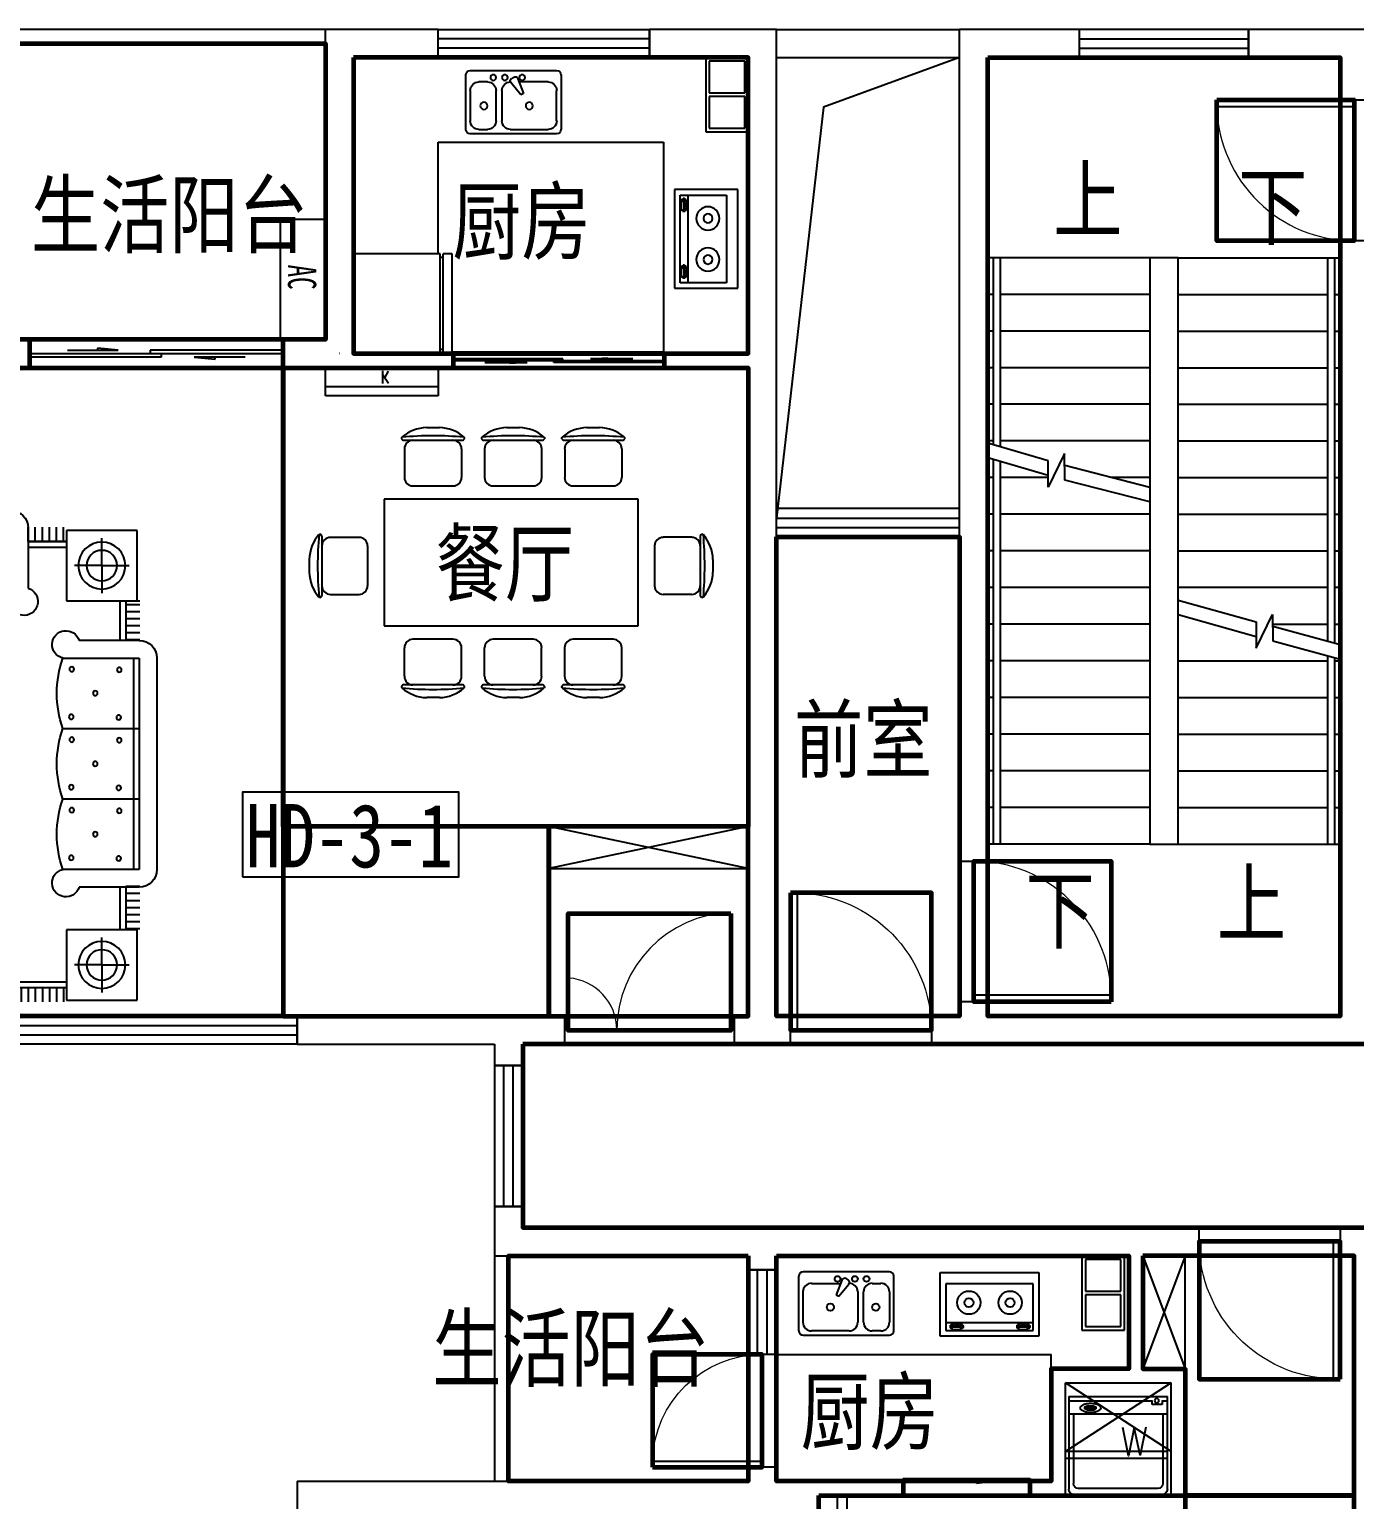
# Model space of a CAD drawing. Extents: x 907899 to 940699, y -827623 to -803523.
# Drawn here: x 914799 to 924201, y -817953 to -807523 of the extents above; entities that cross this region are included whole.
import ezdxf
from ezdxf.enums import TextEntityAlignment as Align

# ---------------------------------------------------------------- set-up
doc = ezdxf.new("R2010")
doc.units = 0
doc.header["$LTSCALE"] = 1000
doc.header["$MEASUREMENT"] = 0
doc.linetypes.add('HIDDEN', pattern=[7.5, 5, -2.5])
doc.layers.get('0').update_dxf_attribs({"linetype": 'CONTINUOUS'})
for name, color, linetype in [('Balcony(阳台)', 11, 'CONTINUOUS'), ('BATH', 8, 'CONTINUOUS'), ('Elec(电器)', 33, 'CONTINUOUS'), ('F1', 223, 'CONTINUOUS'), ('FUR', 8, 'CONTINUOUS'), ('FURN', 8, 'CONTINUOUS'), ('Lvtry(厨卫)', 136, 'CONTINUOUS'), ('STAIR', 3, 'CONTINUOUS'), ('WALL', 2, 'CONTINUOUS'), ('WINDOW', 4, 'CONTINUOUS'), ('家具', 8, 'CONTINUOUS'), ('文字注明', 211, 'CONTINUOUS')]:
    doc.layers.add(name, color=color, linetype=linetype)
for name, color, linetype, lineweight in [('GT_厨房', 4, 'CONTINUOUS', 60), ('GT_客厅', 2, 'CONTINUOUS', 60), ('GT_楼梯', 130, 'CONTINUOUS', 60), ('GT_玄关', 40, 'CONTINUOUS', 60), ('GT_过道', 30, 'CONTINUOUS', 60), ('GT_门', 245, 'CONTINUOUS', 60), ('GT_阳台', 6, 'CONTINUOUS', 60), ('GT_餐厅', 3, 'CONTINUOUS', 60), ('文字标注', 121, 'CONTINUOUS', 0)]:
    doc.layers.add(name, color=color, linetype=linetype, lineweight=lineweight)
doc.styles.add('-黑体', font='simhei.ttf', dxfattribs={"width": 0.8})
doc.styles.add('_ZBHZ', font='simhei.ttf', dxfattribs={"width": 0.8})
doc.styles.add('DIM_FONT', font='ZBTXT.shx', dxfattribs={"width": 0.8})

# ---------------------------------------------------------------- blocks, each defined once
blk = doc.blocks.new('M_C30XGI')
for p, q in [((-689, 1088), (-589, 1088)), ((-57, 1088), (42, 1088)), ((574, 1088), (673, 1088)), ((-869, 988), (-409, 988)), ((-238, 988), (222, 988)), ((394, 988), (854, 988)), ((-864, 920), (-864, 695)), ((-414, 920), (-414, 695)), ((-233, 920), (-233, 695)), ((217, 920), (217, 695)), ((399, 920), (399, 695)), ((849, 920), (849, 695)), ((-797, 628), (-482, 628)), ((-165, 628), (150, 628)), ((466, 628), (781, 628)), ((-1023, 524), (-1023, -476)), ((977, 524), (-1023, 524)), ((977, -476), (977, 524)), ((-1514, -232), (-1514, 228)), ((-1447, 223), (-1222, 223)), ((-1154, -160), (-1154, 155)), ((1107, 155), (1107, -160)), ((1400, 223), (1175, 223)), ((1467, 228), (1467, -232)), ((-1614, -52), (-1614, 47)), ((1567, 47), (1567, -52)), ((-1447, -227), (-1222, -227)), ((1400, -227), (1175, -227)), ((-1023, -476), (977, -476)), ((-864, -873), (-864, -648)), ((-482, -580), (-797, -580)), ((-414, -873), (-414, -648)), ((-233, -873), (-233, -648)), ((150, -580), (-165, -580)), ((217, -873), (217, -648)), ((399, -873), (399, -648)), ((781, -580), (466, -580)), ((849, -873), (849, -648)), ((-409, -940), (-869, -940)), ((-589, -1040), (-689, -1040)), ((222, -940), (-238, -940)), ((42, -1040), (-57, -1040)), ((854, -940), (394, -940)), ((673, -1040), (574, -1040))]:
    blk.add_line(p, q)
for centre, radius, start, end in [((-679, 772), 316, 91.7651, 130.7265), ((-599, 772), 316, 49.2735, 88.2349), ((-48, 772), 316, 91.7651, 130.7265), ((32, 772), 316, 49.2735, 88.2349), ((584, 772), 316, 91.7651, 130.7265), ((664, 772), 316, 49.2735, 88.2349), ((-878, 1004), 10, 130.7265, 202.67), ((-869, 1008), 20, 202.67, 270), ((-639, -1690), 2713, 84.8023, 95.1977), ((-797, 920), 67.5, 90, 180), ((-482, 920), 67.5, 0, 90), ((-409, 1008), 20, 270, 337.33), ((-400, 1004), 10, 337.33, 49.2735), ((-247, 1004), 10, 130.7265, 202.67), ((-238, 1008), 20, 202.67, 270), ((-8, -1690), 2713, 84.8023, 95.1977), ((-165, 920), 67.5, 90, 180), ((150, 920), 67.5, 0, 90), ((222, 1008), 20, 270, 337.33), ((232, 1004), 10, 337.33, 49.2735), ((384, 1004), 10, 130.7265, 202.67), ((394, 1008), 20, 202.67, 270), ((624, -1690), 2713, 84.8023, 95.1977), ((466, 920), 67.5, 90, 180), ((781, 920), 67.5, 0, 90), ((854, 1008), 20, 270, 337.33), ((863, 1004), 10, 337.33, 49.2735), ((-797, 695), 67.5, 180, 270), ((-482, 695), 67.5, 270, 0), ((-165, 695), 67.5, 180, 270), ((150, 695), 67.5, 270, 0), ((466, 695), 67.5, 180, 270), ((781, 695), 67.5, 270, 0), ((-1299, 38), 316, 139.2735, 178.2349), ((1164, -2), 2713, 174.8023, 185.1977), ((-1530, 237), 10, 67.33, 139.2735), ((-1534, 228), 20, 0, 67.33), ((1487, 228), 20, 112.67, 180), ((1484, 237), 10, 40.7265, 112.67), ((-1210, -2), 2713, 354.8023, 5.1977), ((1252, 38), 316, 1.7651, 40.7265), ((-1447, 155), 67.5, 90, 180), ((-1222, 155), 67.5, 0, 90), ((1175, 155), 67.5, 90, 180), ((1400, 155), 67.5, 0, 90), ((-1299, -42), 316, 181.7651, 220.7265), ((1252, -42), 316, 319.2735, 358.2349), ((-1447, -160), 67.5, 180, 270), ((-1222, -160), 67.5, 270, 0), ((1175, -160), 67.5, 180, 270), ((1400, -160), 67.5, 270, 0), ((-1530, -241), 10, 220.7265, 292.67), ((-1534, -232), 20, 292.67, 0), ((1487, -232), 20, 180, 247.33), ((1484, -241), 10, 247.33, 319.2735), ((-797, -648), 67.5, 90, 180), ((-482, -648), 67.5, 0, 90), ((-165, -648), 67.5, 90, 180), ((150, -648), 67.5, 0, 90), ((466, -648), 67.5, 90, 180), ((781, -648), 67.5, 0, 90), ((-797, -873), 67.5, 180, 270), ((-482, -873), 67.5, 270, 0), ((-165, -873), 67.5, 180, 270), ((150, -873), 67.5, 270, 0), ((466, -873), 67.5, 180, 270), ((781, -873), 67.5, 270, 0), ((-869, -960), 20, 90, 157.33), ((-878, -957), 10, 157.33, 229.2735), ((-679, -725), 316, 229.2735, 268.2349), ((-639, 1737), 2713, 264.8023, 275.1977), ((-599, -725), 316, 271.7651, 310.7265), ((-409, -960), 20, 22.67, 90), ((-400, -957), 10, 310.7265, 22.67), ((-247, -957), 10, 157.33, 229.2735), ((-238, -960), 20, 90, 157.33), ((-8, 1737), 2713, 264.8023, 275.1977), ((-48, -725), 316, 229.2735, 268.2349), ((32, -725), 316, 271.7651, 310.7265), ((222, -960), 20, 22.67, 90), ((232, -957), 10, 310.7265, 22.67), ((384, -957), 10, 157.33, 229.2735), ((394, -960), 20, 90, 157.33), ((584, -725), 316, 229.2735, 268.2349), ((624, 1737), 2713, 264.8023, 275.1977), ((664, -725), 316, 271.7651, 310.7265), ((854, -960), 20, 22.67, 90), ((863, -957), 10, 310.7265, 22.67)]:
    blk.add_arc(centre, radius, start, end)
at = {"width": 0.8, "flags": 9}
for tag in ['XSIZE', 'YSIZE']:
    blk.add_attdef(tag, (0, 0), '', height=0.5, dxfattribs=at)
blk = doc.blocks.new('A$C6CA9292A')
at = {"layer": 'FURN'}
for p, q in [((2039, 3587), (1039, 3587)), ((141, 2946), (141, 3446)), ((141, 3446), (641, 3446)), ((641, 3446), (641, 2946)), ((663, 3368), (663, 3468)), ((713, 3368), (713, 3468)), ((763, 3368), (763, 3468)), ((813, 3368), (813, 3468)), ((863, 3368), (863, 3468)), ((913, 3368), (913, 3468)), ((914, 3462), (914, 3035)), ((2039, 3462), (1039, 3462)), ((1039, 3462), (1039, 2920)), ((1539, 3462), (1539, 2920)), ((2039, 2920), (2039, 3462)), ((2163, 3368), (2163, 3468)), ((2164, 3462), (2164, 3035)), ((2188, 3368), (2188, 3468)), ((2238, 3368), (2238, 3468)), ((2288, 3368), (2288, 3468)), ((2338, 3368), (2338, 3468)), ((2388, 3368), (2388, 3468)), ((2438, 3368), (2438, 3468)), ((2463, 3368), (2489, 3464)), ((391, 3196), (391, 3391)), ((641, 3368), (914, 3368)), ((914, 3368), (641, 3368)), ((2039, 3420), (1039, 3420)), ((2164, 3368), (2463, 3368)), ((2463, 3368), (2164, 3368)), ((2463, 3368), (2543, 3428)), ((2463, 200), (2463, 3368)), ((2463, 3368), (2563, 3368)), ((914, 3326), (641, 3326)), ((2422, 3326), (2164, 3326)), ((2422, 241), (2422, 3326)), ((2463, 3318), (2563, 3318)), ((2463, 3268), (2563, 3268)), ((391, 3196), (196, 3196)), ((391, 3196), (586, 3196)), ((391, 3196), (391, 3001)), ((2463, 3218), (2563, 3218)), ((2463, 3168), (2563, 3168)), ((2463, 3118), (2563, 3118)), ((2463, 3068), (2563, 3068)), ((221, 2946), (121, 2946)), ((221, 2921), (121, 2921)), ((641, 2946), (141, 2946)), ((221, 2946), (221, 2665)), ((263, 2946), (263, 2665)), ((2463, 3018), (2563, 3018)), ((2463, 2968), (2563, 2968)), ((221, 2871), (121, 2871)), ((221, 2821), (121, 2821)), ((2463, 2918), (2563, 2918)), ((2463, 2868), (2563, 2868)), ((2463, 2818), (2563, 2818)), ((221, 2771), (121, 2771)), ((221, 2721), (121, 2721)), ((2463, 2768), (2563, 2768)), ((2463, 2718), (2563, 2718)), ((221, 2671), (121, 2671)), ((125, 2665), (552, 2665)), ((2463, 2668), (2563, 2668)), ((2463, 2618), (2563, 2618)), ((0, 2540), (0, 1040)), ((667, 2540), (125, 2540)), ((125, 2540), (125, 1040)), ((167, 2540), (167, 1040)), ((2463, 2568), (2563, 2568)), ((2463, 2518), (2563, 2518)), ((2463, 2468), (2563, 2468)), ((2463, 2418), (2563, 2418)), ((2463, 2368), (2563, 2368)), ((2463, 2318), (2563, 2318)), ((1186, 2207), (2019, 2207)), ((1186, 1374), (1186, 2207)), ((2019, 2207), (2019, 1374)), ((2463, 2268), (2563, 2268)), ((2463, 2218), (2563, 2218)), ((1227, 2165), (1977, 2165)), ((1227, 1415), (1227, 2165)), ((1977, 2165), (1977, 1415)), ((2463, 2168), (2563, 2168)), ((2463, 2118), (2563, 2118)), ((667, 2040), (125, 2040)), ((1352, 2040), (1852, 2040)), ((1352, 1540), (1352, 2040)), ((1352, 2040), (1852, 1540)), ((1352, 1540), (1852, 2040)), ((1852, 2040), (1852, 1540)), ((2463, 2068), (2563, 2068)), ((2463, 2018), (2563, 2018)), ((2463, 1968), (2563, 1968)), ((2463, 1918), (2563, 1918)), ((2463, 1868), (2563, 1868)), ((2463, 1818), (2563, 1818)), ((2463, 1768), (2563, 1768)), ((2463, 1718), (2563, 1718)), ((2463, 1668), (2563, 1668)), ((2463, 1618), (2563, 1618)), ((2463, 1568), (2563, 1568)), ((125, 1540), (667, 1540)), ((1852, 1540), (1352, 1540)), ((2463, 1518), (2563, 1518)), ((2463, 1468), (2563, 1468)), ((2019, 1374), (1186, 1374)), ((1977, 1415), (1227, 1415)), ((2463, 1418), (2563, 1418)), ((2463, 1368), (2563, 1368)), ((2463, 1318), (2563, 1318)), ((2463, 1268), (2563, 1268)), ((2463, 1218), (2563, 1218)), ((2463, 1168), (2563, 1168)), ((2463, 1118), (2563, 1118)), ((2463, 1068), (2563, 1068)), ((125, 1040), (667, 1040)), ((2463, 1018), (2563, 1018)), ((2463, 968), (2563, 968)), ((221, 921), (121, 921)), ((221, 871), (121, 871)), ((125, 915), (552, 915)), ((221, 915), (221, 613)), ((263, 915), (263, 613)), ((2463, 918), (2563, 918)), ((2463, 868), (2563, 868)), ((221, 821), (121, 821)), ((221, 771), (121, 771)), ((2463, 818), (2563, 818)), ((2463, 768), (2563, 768)), ((221, 721), (121, 721)), ((221, 671), (121, 671)), ((1507, 125), (1507, 667)), ((2007, 125), (2007, 667)), ((2463, 718), (2563, 718)), ((2463, 668), (2563, 668)), ((221, 621), (121, 621)), ((141, 113), (141, 613)), ((141, 613), (641, 613)), ((391, 363), (391, 558)), ((641, 613), (641, 113)), ((1382, 125), (1382, 552)), ((2132, 125), (2132, 552)), ((2463, 618), (2563, 618)), ((2463, 568), (2563, 568)), ((2463, 518), (2563, 518)), ((2463, 468), (2563, 468)), ((2463, 418), (2563, 418)), ((391, 363), (196, 363)), ((391, 363), (391, 168)), ((391, 363), (586, 363)), ((2463, 368), (2563, 368)), ((2463, 318), (2563, 318)), ((641, 241), (1382, 241)), ((2132, 241), (2422, 241)), ((2463, 268), (2563, 268)), ((2463, 218), (2563, 218)), ((641, 113), (141, 113)), ((641, 200), (1382, 200)), ((663, 200), (663, 100)), ((713, 200), (713, 100)), ((763, 200), (763, 100)), ((813, 200), (813, 100)), ((863, 200), (863, 100)), ((913, 200), (913, 100)), ((963, 200), (963, 100)), ((1013, 200), (1013, 100)), ((1063, 200), (1063, 100)), ((1113, 200), (1113, 100)), ((1163, 200), (1163, 100)), ((1213, 200), (1213, 100)), ((1263, 200), (1263, 100)), ((1313, 200), (1313, 100)), ((1363, 200), (1363, 100)), ((1507, 167), (2007, 167)), ((1507, 125), (2007, 125)), ((2132, 200), (2463, 200)), ((2163, 200), (2163, 100)), ((2213, 200), (2213, 100)), ((2263, 200), (2263, 100)), ((2313, 200), (2313, 100)), ((2363, 200), (2363, 100)), ((2413, 200), (2413, 100)), ((2463, 200), (2519, 117)), ((2463, 200), (2558, 168)), ((2463, 200), (2463, 100)), ((1507, 0), (2007, 0))]:
    blk.add_line(p, q, dxfattribs=at)
for centre, radius in [((391, 3196), 167), ((391, 3196), 108), ((1118, 3316), 16.7), ((1455, 3320), 16.7), ((1618, 3316), 16.7), ((1955, 3320), 16.7), ((1289, 3149), 16.7), ((1789, 3149), 16.7), ((1122, 2979), 16.7), ((1460, 2983), 16.7), ((1622, 2979), 16.7), ((1960, 2983), 16.7), ((267, 2457), 16.7), ((604, 2461), 16.7), ((438, 2290), 16.7), ((271, 2119), 16.7), ((608, 2123), 16.7), ((267, 1957), 16.7), ((604, 1961), 16.7), ((438, 1790), 16.7), ((271, 1619), 16.7), ((608, 1623), 16.7), ((267, 1457), 16.7), ((604, 1461), 16.7), ((438, 1290), 16.7), ((271, 1119), 16.7), ((608, 1123), 16.7), ((391, 363), 167), ((1586, 604), 16.7), ((1924, 608), 16.7), ((391, 363), 108), ((1757, 438), 16.7), ((1590, 267), 16.7), ((1928, 271), 16.7)]:
    blk.add_circle(centre, radius, dxfattribs=at)
for centre, radius, start, end in [((1039, 3462), 125, 90, 180), ((2039, 3462), 125, 0, 90), ((943, 2941), 98.2, 107.205, 347.5934), ((2135, 2941), 98.2, 192.4066, 72.795), ((1289, 3627), 750, 250.5288, 289.4712), ((1789, 3627), 750, 250.5288, 289.4712), ((646, 2636), 98.2, 282.4066, 162.795), ((125, 2540), 125, 90, 180), ((-40, 2290), 750, 340.5288, 19.4712), ((-40, 1790), 750, 340.5288, 19.4712), ((-40, 1290), 750, 340.5288, 19.4712), ((125, 1040), 125, 180, 270), ((646, 944), 98.2, 197.205, 77.5934), ((1411, 646), 98.2, 12.4066, 252.795), ((2103, 646), 98.2, 287.205, 167.5934), ((1757, -40), 750, 70.5288, 109.4712), ((1507, 125), 125, 180, 270), ((2007, 125), 125, 270, 0)]:
    blk.add_arc(centre, radius, start, end, dxfattribs=at)
at = {"linetype": 'ByBlock', "style": 'DIM_FONT', "width": 0.8, "flags": 9}
for tag in ['XSIZE', 'YSIZE']:
    blk.add_attdef(tag, (2019, 1790), '', height=0.5, rotation=180, dxfattribs=at)
blk = doc.blocks.new('A$C20217E62')
at = {"layer": 'F1'}
for p, q in [((0, 419), (0, 31)), ((644, 450), (31, 450)), ((675, 31), (675, 419)), ((92, 368), (298, 368)), ((306, 391), (267, 287)), ((285, 277), (355, 363)), ((335, 402), (350, 393)), ((522, 368), (583, 368)), ((31, 92), (31, 307)), ((267, 287), (285, 277)), ((419, 307), (419, 92)), ((460, 92), (460, 307)), ((644, 307), (644, 92)), ((31, 0), (644, 0)), ((358, 31), (92, 31)), ((583, 31), (522, 31))]:
    blk.add_line(p, q, dxfattribs=at)
for centre, radius in [((276, 399), 20.5), ((399, 399), 20.5), ((481, 399), 20.5), ((225, 199), 25.6), ((547, 199), 25.6)]:
    blk.add_circle(centre, radius, dxfattribs=at)
for centre, radius, start, end in [((31, 419), 30.7, 90, 180), ((644, 419), 30.7, 360, 90), ((92, 307), 61.4, 90, 180), ((325, 384), 20.5, 60, 159.4623), ((340, 376), 20.5, 320.5377, 60), ((358, 307), 61.4, 360, 90), ((522, 307), 61.4, 90, 180), ((583, 307), 61.4, 360, 90), ((31, 31), 30.7, 180, 270), ((92, 92), 61.4, 180, 270), ((358, 92), 61.4, 270, 360), ((522, 92), 61.4, 180, 270), ((583, 92), 61.4, 270, 360), ((644, 31), 30.7, 270, 360)]:
    blk.add_arc(centre, radius, start, end, dxfattribs=at)
blk = doc.blocks.new('A$C179D235A')
at = {"layer": 'BATH'}
for p, q in [((0, 0), (0, 450)), ((0, 450), (700, 450)), ((700, 450), (700, 0)), ((40, 370), (40, 40)), ((660, 370), (40, 370)), ((660, 40), (660, 370)), ((40, 96), (660, 96)), ((40, 40), (660, 40)), ((71, 73), (71, 62)), ((146, 64), (82, 64)), ((82, 64), (82, 47)), ((82, 47), (146, 47)), ((146, 47), (146, 64)), ((163, 72), (163, 62)), ((544, 73), (544, 62)), ((555, 64), (555, 47)), ((619, 64), (555, 64)), ((555, 47), (619, 47)), ((619, 47), (619, 64)), ((636, 72), (636, 62)), ((700, 0), (0, 0))]:
    blk.add_line(p, q, dxfattribs=at)
for centre, radius in [((204, 237), 82.5), ((496, 237), 82.5), ((204, 237), 31.6), ((496, 237), 31.6)]:
    blk.add_circle(centre, radius, dxfattribs=at)
for centre, radius, start, end in [((75, 72), 4.03, 121.9106, 180), ((75, 72), 4.03, 180, 197.9454), ((75, 62), 4.03, 121.9106, 180), ((75, 62), 4.03, 180, 238.0894), ((95, 41), 41.3, 104.4631, 121.9106), ((95, 30), 41.3, 104.4631, 121.9106), ((95, 93), 41.3, 238.0894, 251.0845), ((108, -11), 94.4, 96.0983, 104.4631), ((108, -21), 94.4, 96.0983, 104.4631), ((117, -93), 177, 90, 96.0983), ((117, -104), 177, 90, 96.0983), ((117, -93), 177, 83.9017, 90), ((117, -104), 177, 83.9017, 90), ((126, -11), 94.4, 75.5369, 83.9017), ((126, -21), 94.4, 75.5369, 83.9017), ((126, 145), 94.4, 282.4611, 284.4631), ((139, 41), 41.3, 58.0894, 75.5369), ((139, 30), 41.3, 58.0894, 75.5369), ((139, 93), 41.3, 284.4631, 301.9106), ((159, 72), 4.03, 0, 58.0894), ((159, 62), 4.03, 360, 58.0894), ((159, 62), 4.03, 301.9106, 360), ((548, 72), 4.03, 121.9106, 180), ((548, 72), 4.03, 180, 197.9454), ((548, 62), 4.03, 121.9106, 180), ((548, 62), 4.03, 180, 238.0894), ((568, 41), 41.3, 104.4631, 121.9106), ((568, 30), 41.3, 104.4631, 121.9106), ((568, 93), 41.3, 238.0894, 251.0845), ((581, -11), 94.4, 96.0983, 104.4631), ((581, -21), 94.4, 96.0983, 104.4631), ((590, -93), 177, 90, 96.0983), ((590, -104), 177, 90, 96.0983), ((590, -93), 177, 83.9017, 90), ((590, -104), 177, 83.9017, 90), ((599, -11), 94.4, 75.5369, 83.9017), ((599, -21), 94.4, 75.5369, 83.9017), ((599, 145), 94.4, 282.4611, 284.4631), ((612, 41), 41.3, 58.0894, 75.5369), ((612, 30), 41.3, 58.0894, 75.5369), ((612, 93), 41.3, 284.4631, 301.9106), ((632, 72), 4.03, 0, 58.0894), ((632, 62), 4.03, 0, 58.0894), ((632, 62), 4.03, 301.9106, 360)]:
    blk.add_arc(centre, radius, start, end, dxfattribs=at)
blk = doc.blocks.new('_E10NWL')
for p, q in [((-275, 0), (275, 0)), ((-275, -482), (-275, 0)), ((275, 0), (275, -482)), ((275, -482), (-275, -482)), ((-256.6, -482), (-256.6, -499.1)), ((256.6, -482), (256.6, -499.1)), ((-275, -550), (-275, -499.1)), ((275, -499.1), (-275, -499.1)), ((275, -550), (-275, -550)), ((275, -499.1), (275, -550))]:
    blk.add_line(p, q)
at = {"style": 'DIM_FONT', "width": 0.8, "flags": 9}
for tag in ['XSIZE', 'YSIZE']:
    blk.add_attdef(tag, (0, 0), '', height=0.5, dxfattribs=at)
blk = doc.blocks.new('A$C505D2F39')
at = {"layer": 'F1'}
for p, q in [((526, 301), (0, 301)), ((0, 301), (0, 0)), ((250, 276), (25, 276)), ((25, 276), (25, 25)), ((250, 25), (250, 276)), ((501, 276), (276, 276)), ((276, 276), (276, 25)), ((501, 25), (501, 276)), ((526, 0), (526, 301)), ((0, 0), (526, 0)), ((25, 25), (250, 25)), ((276, 25), (501, 25))]:
    blk.add_line(p, q, dxfattribs=at)
blk = doc.blocks.new('*U47')
at = {"linetype": 'HIDDEN', "ltscale": 0.3}
blk.add_line((0, -117), (800, -117), dxfattribs=at)
for p, q in [((408, -137), (408, -227)), ((448, -138), (408, -196)), ((445, -226), (420, -178))]:
    blk.add_line(p, q)
blk.add_lwpolyline([(800, -50), (0, -50), (0, -250), (800, -250)], close=True, dxfattribs=at)
blk = doc.blocks.new('空调室外机2')
at = {"ltscale": 0.5}
blk.add_lwpolyline([(0, 0), (850, 0), (850, 320), (0, 320)], close=True, dxfattribs=at)
at = {"ltscale": 0.5, "style": '_ZBHZ', "width": 0.65}
blk.add_text('AC', height=200, dxfattribs=at).set_placement((319, 55))
blk = doc.blocks.new('*U37')
for p, q in [((401, 0), (-299, 0)), ((-299, -657), (-299, 0)), ((401, 0), (401, -657)), ((-262, -31), (-299, -31)), ((-262, -30), (-262, -57)), ((-262, -57), (-190, -57)), ((-190, -57), (-190, -30)), ((401, -31), (-190, -31)), ((208, -75), (208, -86)), ((217, -84), (217, -98)), ((273, -84), (217, -84)), ((217, -98), (273, -98)), ((273, -98), (273, -84)), ((288, -76), (288, -86)), ((-299, -126), (401, -126)), ((-267, -125), (-267, -618)), ((368, -125), (368, -618)), ((357, -700), (-256, -700)), ((333, -652), (-232, -652))]:
    blk.add_line(p, q)
for points in [[(174, -82, 0.185158), (178, -93, 0.102042), (195, -105, 0.060862), (216, -112, 0.047173), (246, -115, 0.047173), (275, -112, 0.060862), (297, -105, 0.102042), (314, -93, 0.185158), (318, -82, 0.185158), (314, -71, 0.102042), (297, -58, 0.060862), (275, -51, 0.047173), (246, -49, 0.047173), (216, -51, 0.060862), (195, -58, 0.102042), (178, -71, 0.185158), (174, -82, 0.185158)], [(288, -76, 0.259034), (286, -73, 0.076276), (276, -69, 0.036515), (264, -67, 0.026615), (248, -66, 0.026615), (231, -67, 0.036515), (220, -69, 0.076276), (210, -73, 0.259034), (208, -76, 0.078462), (208, -77, 0.056762)], [(288, -86, 0.259034), (286, -83, 0.076276), (276, -78, 0.036515), (264, -76, 0.026615), (248, -75, 0.026615), (231, -76, 0.036515), (220, -78, 0.076276), (210, -83, 0.259034), (208, -86, 0.259034), (210, -88, 0.056762), (217, -92, 0.036515)], [(273, -93, 0.008736), (276, -93, 0.076276), (286, -88, 0.259034), (288, -86, 0.259034)]]:
    blk.add_lwpolyline(points, format="xyb")
blk.add_lwpolyline([(-146, -219), (-105, -418), (-64, -221), (-22, -421), (16, -221)])
blk.add_circle((-224, -30), 15.2)
for centre, radius, start, end in [((-232, -618), 34.7, 180, 270), ((333, -618), 34.7, 270, 0), ((-256, -657), 43.4, 180, 270), ((357, -657), 43.4, 270, 0)]:
    blk.add_arc(centre, radius, start, end)
blk = doc.blocks.new('$TCHSYS$WIN2D')
for p, q in [((-0.5, 0.5), (0.5, 0.5)), ((-0.5, 0.5), (-0.5, -0.5)), ((0.5, 0.5), (0.5, -0.5)), ((0.5, 0.1667), (-0.5, 0.1667)), ((0.5, -0.1667), (-0.5, -0.1667)), ((-0.5, -0.5), (0.5, -0.5))]:
    blk.add_line(p, q)
blk = doc.blocks.new('$DorLib2D$00000001')
for p, q in [((0.45, 0.975), (0.5, 0.975)), ((0.45, 0), (0.45, 0.975)), ((0.5, 0), (0.5, 0.975)), ((0.5, 0), (0.45, 0))]:
    blk.add_line(p, q)
at = {"lineweight": 13}
blk.add_arc((0.475, 0), 0.975, 91.4693, 180, dxfattribs=at)
blk = doc.blocks.new('$WINLIB2D$00000001')
for p, q in [((-0.5, 0.5), (0.5, 0.5)), ((-0.5, 0.5), (-0.5, -0.5)), ((0.5, -0.5), (0.5, 0.5)), ((0.5, 0.167), (-0.5, 0.167)), ((0.5, -0.167), (-0.5, -0.167)), ((-0.5, -0.5), (0.5, -0.5))]:
    blk.add_line(p, q)
blk = doc.blocks.new('$DorLib2D$00000025')
at = {"const_width": 0.02}
for points in [[(0.481, -0.0014), (0.481, 0.6906)], [(-0.481, 0.0014), (-0.481, 0.3084)]]:
    blk.add_lwpolyline(points, dxfattribs=at)
at = {"lineweight": 13}
for centre, radius, start, end in [((0.5046, -0.0019), 0.6987, 91.93969, 179.72377), ((-0.5008, 0.0026), 0.3067, 359.78987, 85.75083)]:
    blk.add_arc(centre, radius, start, end, dxfattribs=at)
blk = doc.blocks.new('$DorLib2D$00000131')
at = {"color": 0, "linetype": 'Continuous'}
for p, q in [((0.15, 0.125), (0.2319, 0.1973)), ((0.2319, 0.1973), (0.2319, 0.125)), ((-0.5, 0.125), (-0.5, 0)), ((0.0192, 0.125), (-0.5, 0.125)), ((0.0192, 0), (0.0192, 0.125)), ((0.35, 0.125), (0.15, 0.125)), ((-0.5, 0), (0.0192, 0)), ((-0.024, 0), (0.5, 0)), ((-0.024, -0.125), (-0.024, 0)), ((0.5, 0), (0.5, -0.125)), ((-0.35, -0.125), (-0.15, -0.125)), ((-0.2319, -0.1973), (-0.2319, -0.125)), ((-0.15, -0.125), (-0.2319, -0.1973)), ((0.5, -0.125), (-0.024, -0.125))]:
    blk.add_line(p, q, dxfattribs=at)
blk = doc.blocks.new('$DorLib2D$00000129')
at = {"color": 0, "linetype": 'Continuous'}
for p, q in [((-0.5, 0.545), (-0.5, 0.687)), ((-0.5, 0.687), (0.5, 0.687)), ((0.5, 0.687), (0.5, 0.545)), ((0.5, 0.545), (-0.5, 0.545)), ((-0.5, 0.5), (-0.5, 0.545)), ((0.5, 0.5), (0.5, 0.545)), ((-0.2, 0.437), (0.158, 0.437)), ((0.08, 0.341), (0.08, 0.437)), ((0.158, 0.437), (0.08, 0.341))]:
    blk.add_line(p, q, dxfattribs=at)

msp = doc.modelspace()

# ---------------------------------------------------------------- linework, layer by layer
at = {"layer": 'Balcony(阳台)'}
for p, q in [((920099, -809823, 0), (920099, -807523, 0)), ((920099, -807523, 0), (921399, -807523, 0)), ((920099, -807723, 0), (921399, -807723, 0)), ((918099, -816223, 0), (918099, -817823, 0)), ((918199, -816223, 0), (918199, -817823, 0))]:
    msp.add_line(p, q, dxfattribs=at)
at = {"layer": 'Balcony(阳台)', "elevation": 0}
msp.add_lwpolyline([(921399, -807723), (920434, -808074), (920099, -810990)], dxfattribs=at)
at = {"layer": 'F1'}
for p, q in [((922699, -816223, 0), (922999, -817025, 0)), ((922999, -816223, 0), (922699, -817025, 0)), ((922999, -817025, 0), (922999, -816223, 0))]:
    msp.add_line(p, q, dxfattribs=at)
at = {"layer": 'F1', "linetype": 'HIDDEN', "ltscale": 500}
for p, q in [((922899, -817125, 0), (922149, -817612, 0)), ((922899, -817612, 0), (922149, -817125, 0)), ((922873, -817612, 0), (922149, -817612, 0)), ((922873, -817662, 0), (922149, -817662, 0))]:
    msp.add_line(p, q, dxfattribs=at)
at = {"layer": 'FUR'}
for p, q in [((918484, -813177, 0), (918484, -813477, 0)), ((918484, -813177, 0), (919899, -813177, 0)), ((919899, -813177, 0), (918484, -813477, 0)), ((919899, -813477, 0), (918484, -813177, 0)), ((918484, -813477, 0), (919899, -813477, 0))]:
    msp.add_line(p, q, dxfattribs=at)
at = {"layer": 'GT_厨房'}
for points in [[(917099, -807723), (917099, -809823), (919899, -809823), (919899, -807723), (917099, -807723)], [(920099, -816223), (922599, -816223), (922599, -817025), (922049, -817025), (922049, -817823), (920099, -817823), (920099, -816223)]]:
    msp.add_lwpolyline(points, dxfattribs=at)
at = {"layer": 'GT_客厅'}
msp.add_lwpolyline([(916599, -809923), (916599, -814523), (911699, -814523), (911699, -809923), (916599, -809923)], dxfattribs=at)
at = {"layer": 'GT_楼梯'}
msp.add_lwpolyline([(921599, -807723), (924099, -807723), (924099, -814523), (921599, -814523), (921599, -807723)], dxfattribs=at)
at = {"layer": 'GT_玄关', "elevation": 0}
msp.add_lwpolyline([(918484, -813177), (918484, -814523), (919899, -814523), (919899, -813177), (918484, -813177)], dxfattribs=at)
at = {"layer": 'GT_玄关'}
msp.add_lwpolyline([(922699, -816223), (922699, -817025), (922999, -817025), (922999, -817923), (924199, -817923), (924199, -816223), (922699, -816223)], dxfattribs=at)
at = {"layer": 'GT_过道'}
for points in [[(920099, -811123), (921399, -811123), (921399, -814523), (920099, -814523), (920099, -811123)], [(916599, -813177), (916599, -814523), (918484, -814523), (918484, -813177), (916599, -813177)], [(918299, -814723), (918299, -816023), (930299, -816023), (930299, -814723), (918299, -814723)], [(922999, -817923), (922999, -820923), (919199, -820923), (919199, -821923), (924199, -821923), (924199, -817923), (922999, -817923)]]:
    msp.add_lwpolyline(points, dxfattribs=at)
at = {"layer": 'GT_门'}
for points in [[(923224, -808023), (924199, -808023), (924199, -809023), (923224, -809023), (923224, -808023)], [(914799, -809723), (914799, -809923), (916599, -809923), (916599, -809723), (914799, -809723)], [(917806, -809823), (917806, -809923), (919306, -809923), (919306, -809823), (917799, -809823)], [(922474, -814423), (921499, -814423), (921499, -813423), (922474, -813423), (922474, -814423)], [(920199, -813648), (920199, -814623), (921199, -814623), (921199, -813648), (920199, -813648)], [(919776, -813795), (919776, -814625), (918622, -814625), (918622, -813795), (919776, -813795)], [(924099, -817098), (924099, -816123), (923099, -816123), (923099, -817098), (924099, -817098)], [(919219, -817723), (919999, -817723), (919999, -816923), (919219, -816923), (919219, -817723)], [(920999, -817823), (920999, -817923), (921899, -817923), (921899, -817823), (920999, -817823)]]:
    msp.add_lwpolyline(points, dxfattribs=at)
at = {"layer": 'GT_阳台', "elevation": 0}
msp.add_lwpolyline([(914699, -807623), (916899, -807623), (916899, -809723), (914699, -809723), (914699, -807623)], dxfattribs=at)
at = {"layer": 'GT_阳台'}
msp.add_lwpolyline([(919899, -816223), (919899, -817823), (918199, -817823), (918199, -816223), (919899, -816223)], dxfattribs=at)
at = {"layer": 'GT_餐厅'}
for points in [[(916599, -809923), (919899, -809923), (919899, -813177), (916599, -813177), (916599, -809923)], [(920399, -817923), (922999, -817923), (922999, -820923), (920399, -820923), (920399, -817923)]]:
    msp.add_lwpolyline(points, dxfattribs=at)
at = {"layer": 'STAIR', "linetype": 'Continuous'}
for p, q in [((922749, -809143, 0), (921599, -809143, 0)), ((921639, -810470, 0), (921639, -809143, 0)), ((921689, -810485, 0), (921689, -809143, 0)), ((922949, -809143, 0), (924099, -809143, 0)), ((924009, -809143, 0), (924009, -811862, 0)), ((924059, -809143, 0), (924059, -811875, 0)), ((921639, -809403, 0), (921599, -809403, 0)), ((922749, -809403, 0), (921689, -809403, 0)), ((922949, -809403, 0), (924009, -809403, 0)), ((924059, -809403, 0), (924099, -809403, 0)), ((921639, -809663, 0), (921599, -809663, 0)), ((922749, -809663, 0), (921689, -809663, 0)), ((922949, -809663, 0), (924009, -809663, 0)), ((924059, -809663, 0), (924099, -809663, 0)), ((921639, -809923, 0), (921599, -809923, 0)), ((922749, -809923, 0), (921689, -809923, 0)), ((922949, -809923, 0), (924009, -809923, 0)), ((924059, -809923, 0), (924099, -809923, 0)), ((921639, -810183, 0), (921599, -810183, 0)), ((922749, -810183, 0), (921689, -810183, 0)), ((922949, -810183, 0), (924009, -810183, 0)), ((924059, -810183, 0), (924099, -810183, 0)), ((921639, -810443, 0), (921599, -810443, 0)), ((922749, -810443, 0), (921689, -810443, 0)), ((922949, -810443, 0), (924009, -810443, 0)), ((924059, -810443, 0), (924099, -810443, 0)), ((921639, -813303, 0), (921639, -810574, 0)), ((921689, -813303, 0), (921689, -810589, 0)), ((921639, -810703, 0), (921599, -810703, 0)), ((922028, -810703, 0), (921689, -810703, 0)), ((922749, -810703, 0), (922469, -810703, 0)), ((922949, -810703, 0), (924009, -810703, 0)), ((924059, -810703, 0), (924099, -810703, 0)), ((921639, -810963, 0), (921599, -810963, 0)), ((922749, -810963, 0), (921689, -810963, 0)), ((922949, -810963, 0), (924009, -810963, 0)), ((924059, -810963, 0), (924099, -810963, 0)), ((921639, -811223, 0), (921599, -811223, 0)), ((922749, -811223, 0), (921689, -811223, 0)), ((922949, -811223, 0), (924009, -811223, 0)), ((924059, -811223, 0), (924099, -811223, 0)), ((921639, -811483, 0), (921599, -811483, 0)), ((922749, -811483, 0), (921689, -811483, 0)), ((924009, -811483, 0), (922949, -811483, 0)), ((924099, -811483, 0), (924059, -811483, 0)), ((921639, -811743, 0), (921599, -811743, 0)), ((922749, -811743, 0), (921689, -811743, 0)), ((923620, -811743, 0), (924009, -811743, 0)), ((924059, -811743, 0), (924099, -811743, 0)), ((921639, -812003, 0), (921599, -812003, 0)), ((922749, -812003, 0), (921689, -812003, 0)), ((922949, -812003, 0), (924009, -812003, 0)), ((924009, -811966, 0), (924009, -813303, 0)), ((924059, -811979, 0), (924059, -813303, 0)), ((924059, -812003, 0), (924099, -812003, 0)), ((921639, -812263, 0), (921599, -812263, 0)), ((922749, -812263, 0), (921689, -812263, 0)), ((922949, -812263, 0), (924009, -812263, 0)), ((924059, -812263, 0), (924099, -812263, 0)), ((921639, -812523, 0), (921599, -812523, 0)), ((922749, -812523, 0), (921689, -812523, 0)), ((922949, -812523, 0), (924009, -812523, 0)), ((924059, -812523, 0), (924099, -812523, 0)), ((921639, -812783, 0), (921599, -812783, 0)), ((922749, -812783, 0), (921689, -812783, 0)), ((922949, -812783, 0), (924009, -812783, 0)), ((924059, -812783, 0), (924099, -812783, 0)), ((921639, -813043, 0), (921599, -813043, 0)), ((922749, -813043, 0), (921689, -813043, 0)), ((922949, -813043, 0), (924009, -813043, 0)), ((924059, -813043, 0), (924099, -813043, 0)), ((922749, -813303, 0), (921599, -813303, 0)), ((922949, -813303, 0), (924099, -813303, 0))]:
    msp.add_line(p, q, dxfattribs=at)
at = {"layer": 'STAIR'}
for p, q in [((922027, -810585, 0), (921599, -810458, 0)), ((922028, -810689, 0), (921599, -810562, 0)), ((922028, -810771, 0), (922027, -810585, 0)), ((922144, -810533, 0), (922028, -810771, 0)), ((922146, -810720, 0), (922144, -810533, 0)), ((922749, -810772, 0), (922145, -810616, 0)), ((922749, -810875, 0), (922146, -810720, 0)), ((922949, -811572, 0), (923503, -811727, 0)), ((922949, -811675, 0), (923503, -811830, 0)), ((923503, -811727, 0), (923504, -811913, 0)), ((923504, -811913, 0), (923620, -811675, 0)), ((923620, -811675, 0), (923622, -811862, 0)), ((923621, -811757, 0), (924099, -811886, 0)), ((923622, -811862, 0), (924099, -811990, 0))]:
    msp.add_line(p, q, dxfattribs=at)
at = {"layer": 'WALL'}
for p, q in [((917699, -807523), (916899, -807523)), ((916899, -809723), (916899, -807523)), ((917699, -807723), (917699, -807523)), ((920099, -807523), (919199, -807523)), ((919199, -807523), (919199, -807723)), ((920099, -809923), (920099, -807523)), ((922249, -807523), (921399, -807523)), ((921399, -810923), (921399, -807523)), ((922249, -807723), (922249, -807523)), ((924199, -807523), (923449, -807523)), ((923449, -807523), (923449, -807723)), ((924599, -807523), (924199, -807523)), ((917099, -807723), (917699, -807723)), ((917099, -809823), (917099, -807723)), ((919199, -807723), (919899, -807723)), ((919899, -809823), (919899, -807723)), ((921599, -807723), (922249, -807723)), ((921599, -811023), (921599, -807723)), ((923449, -807723), (924099, -807723)), ((924099, -807723), (924099, -808023)), ((924099, -808023), (924299, -808023)), ((924299, -809023), (924099, -809023)), ((924099, -809023), (924099, -814523)), ((922749, -809143, 0), (922749, -813303, 0)), ((922949, -809143, 0), (922749, -809143, 0)), ((922949, -813303, 0), (922949, -809143, 0)), ((916899, -809723), (916599, -809723)), ((916599, -809723), (916599, -809923)), ((917001, -809822), (916999, -809822)), ((917806, -809823), (917099, -809823)), ((917806, -809923), (917806, -809823)), ((919899, -809823), (919306, -809823)), ((919306, -809823), (919306, -809923)), ((916599, -809923), (916899, -809923)), ((916899, -809923), (917806, -809923)), ((916899, -809923), (916899, -809923)), ((919306, -809923), (919899, -809923)), ((919899, -811023), (919899, -809923)), ((920099, -810923), (920099, -809923)), ((920099, -811123), (920099, -810923)), ((921399, -811123), (921399, -810923)), ((919899, -814523), (919899, -811023)), ((921599, -813423), (921599, -811023)), ((920099, -814523), (920099, -811123)), ((921399, -811123), (921399, -813423)), ((922749, -813303, 0), (922949, -813303, 0)), ((921399, -813423), (921599, -813423)), ((921599, -814423), (921399, -814423)), ((921399, -814423), (921399, -814523)), ((921599, -814523), (921599, -814423)), ((918199, -814523), (916699, -814523)), ((916699, -814523), (916699, -814723)), ((918599, -814523), (918199, -814523)), ((918599, -814723), (918599, -814523)), ((919899, -814523), (919799, -814523)), ((919799, -814523), (919799, -814723)), ((920199, -814523), (920099, -814523)), ((920199, -814723), (920199, -814523)), ((921399, -814523), (921199, -814523)), ((921199, -814523), (921199, -814723)), ((921599, -814523), (924099, -814523)), ((916699, -814723), (918099, -814723)), ((918099, -814723), (918099, -814873)), ((918299, -814873), (918299, -814723)), ((918299, -814723), (918599, -814723)), ((919799, -814723), (919999, -814723)), ((919999, -814723), (920199, -814723)), ((921199, -814723), (921499, -814723)), ((921499, -814723), (924199, -814723)), ((924199, -814723), (924599, -814723)), ((918099, -814873), (918299, -814873)), ((918299, -815873), (918099, -815873)), ((918099, -815873), (918099, -816223)), ((918299, -816023), (918299, -815873)), ((918299, -816023), (919999, -816023)), ((919999, -816023), (922649, -816023)), ((923099, -816023), (922649, -816023)), ((923099, -816223), (923099, -816023)), ((924299, -816023), (924099, -816023)), ((924099, -816023), (924099, -816223)), ((918099, -816223), (919899, -816223)), ((919899, -816223), (919899, -816323)), ((920099, -816323), (920099, -816223)), ((920099, -816223), (922599, -816223)), ((922599, -817025), (922599, -816223)), ((922699, -817025), (922699, -816223)), ((922699, -816223), (923099, -816223)), ((924099, -816223), (924199, -816223)), ((924199, -816223), (924199, -825923)), ((919899, -816323), (920099, -816323)), ((922049, -817823), (922049, -817025)), ((922049, -817025), (922599, -817025)), ((922699, -817025), (922999, -817025)), ((922999, -817823), (922999, -817025)), ((922149, -817923), (922149, -817125)), ((922149, -817125), (922649, -817125)), ((922649, -817125), (922899, -817125)), ((922899, -817923), (922899, -817125)), ((920099, -817723), (919899, -817723)), ((919899, -817723), (919899, -817823)), ((920099, -817823), (920099, -817723)), ((916699, -817823), (917399, -817823)), ((916699, -817823), (916699, -818023)), ((917399, -817823), (919899, -817823)), ((920099, -817823), (920399, -817823)), ((920999, -817823), (920399, -817823)), ((920999, -817923), (920999, -817823)), ((922049, -817823), (921899, -817823)), ((921899, -817823), (921899, -817923)), ((920399, -817923), (920999, -817923)), ((920399, -820923), (920399, -817923)), ((921899, -817923), (922149, -817923)), ((922899, -817923), (922999, -817923)), ((922983, -817927), (922984, -817921)), ((922984, -817921), (922999, -817923))]:
    msp.add_line(p, q, dxfattribs=at)
at = {"layer": 'WINDOW'}
for p, q in [((916899, -807523, 0), (914699, -807523, 0)), ((916899, -807623, 0), (914699, -807623, 0)), ((920099, -812023, 0), (920099, -812923, 0)), ((919799, -814723, 0), (918599, -814723, 0)), ((923099, -816023, 0), (924099, -816023, 0)), ((919899, -816923, 0), (919899, -817723, 0))]:
    msp.add_line(p, q, dxfattribs=at)
at = {"layer": '家具'}
for p, q in [((917699, -809115, 0), (917699, -808323, 0)), ((917699, -808323, 0), (919299, -808323, 0)), ((919299, -808323, 0), (919299, -809823, 0)), ((920099, -816923, 0), (922049, -816923, 0)), ((922049, -817025, 0), (922049, -816923, 0))]:
    msp.add_line(p, q, dxfattribs=at)
at = {"layer": '文字注明', "elevation": 0}
msp.add_lwpolyline([(916310, -813535), (917847, -813535), (917847, -812935), (916310, -812935), (916310, -813535)], dxfattribs=at)

# ---------------------------------------------------------------- block references
at = {"layer": 'BATH', "xscale": -1, "rotation": 270}
msp.add_blockref('A$C179D235A', (919376, -809360, 0), dxfattribs=at)
at = {"layer": 'BATH'}
msp.add_blockref('A$C179D235A', (921261, -816793, 0), dxfattribs=at)
at = {"layer": 'Elec(电器)', "rotation": 270}
msp.add_blockref('空调室外机2', (916579, -808873, 0), dxfattribs=at)
at = {"layer": 'Elec(电器)', "xscale": -1}
for p, rotation in [((916899, -810173, 0), 180), ((920649, -818723, 0), 270)]:
    msp.add_blockref('*U47', p, dxfattribs=dict(at, rotation=rotation))
at = {"layer": 'F1', "extrusion": (0, 0, -1), "xscale": -1, "zscale": -1, "rotation": 270}
for p in [(-919899, -808250, 0), (-922568, -816750, 0)]:
    msp.add_blockref('A$C505D2F39', p, dxfattribs=at)
at = {"layer": 'F1', "extrusion": (0, 0, -1), "zscale": -1}
msp.add_blockref('A$C20217E62', (-918571, -808264, 0), dxfattribs=at)
at = {"layer": 'F1', "extrusion": (0, 0, -1), "xscale": -1, "zscale": -1}
msp.add_blockref('A$C20217E62', (-920257, -816787, 0), dxfattribs=at)
at = {"layer": 'FUR', "xscale": 0.8999999999068677, "yscale": 0.9000000001396982, "zscale": 0.9}
msp.add_blockref('M_C30XGI', (918238, -811327, 0), dxfattribs=at)
at = {"layer": 'FURN', "xscale": -1}
msp.add_blockref('A$C6CA9292A', (915704, -814523, 0), dxfattribs=at)
at = {"layer": 'Lvtry(厨卫)', "xscale": -1}
msp.add_blockref('*U37', (922574, -817221, 0), dxfattribs=at)
at = {"layer": 'WINDOW'}
for name, p, xscale, yscale, zscale, rotation in [('$TCHSYS$WIN2D', (918449, -807623), -1500, 200, -1500, 180), ('$TCHSYS$WIN2D', (922849, -807623), -1200, -200, -1200, 359.9999999859286), ('$DorLib2D$00000001', (924199, -808523), -1000, -1000, -1000, 269.9999999863396), ('$DorLib2D$00000131', (915699, -809823), 1800, -200, 1800, 359.9999999999889), ('$DorLib2D$00000131', (918556, -809873), -1500, -100, -1500, 180.0000000000022), ('$TCHSYS$WIN2D', (920749, -811023), -1300, -200, -1300, 359.9999999856548), ('$DorLib2D$00000001', (921499, -813923), -1000, -1000, -1000, 89.99999998592608), ('$DorLib2D$00000001', (920699, -814623), 1000, -1000, 1000, 179.9999999856637), ('$DorLib2D$00000025', (919199, -814623), 1200, 1200, 1200, 7.41123e-11), ('$WINLIB2D$00000001', (918199, -815373), -1000, -200, -1000, 90.00000000007114), ('$DorLib2D$00000001', (923599, -816123), 1000, -1000, 1000, 359.9999999999838), ('$TCHSYS$WIN2D', (919999, -816623), -600, -200, -600, 90.0000000000741), ('$DorLib2D$00000001', (919999, -817323), -800, 800, -800, 90.0000000000741), ('$DorLib2D$00000129', (921449, -817873), 900, 100, 900, 9.41662e-11)]:
    msp.add_blockref(name, p, dxfattribs=dict(at, xscale=xscale, yscale=yscale, zscale=zscale, rotation=rotation))
at = {"layer": 'WINDOW', "xscale": -3299.999999821186, "yscale": -200, "zscale": -3299.999999821186}
msp.add_blockref('$TCHSYS$WIN2D', (915049, -814623), dxfattribs=at)
at = {"layer": '家具', "extrusion": (0, 0, -1), "xscale": 1.272727273404598, "yscale": 1.272727273404598, "zscale": -1.27272727272727, "rotation": 270}
msp.add_blockref('_E10NWL', (-917099, -809465, 0), dxfattribs=at)

# ---------------------------------------------------------------- texts
at = {"layer": '文字标注', "style": '-黑体', "width": 0.8}
for s, p in [('上', (922308, -808956, 0)), ('下', (923620, -809005, 0)), ('前室', (920716, -812786, 0)), ('上', (923469, -813946, 0)), ('下', (922113, -813997, 0))]:
    msp.add_text(s, height=450, dxfattribs=at).set_placement(p, align=Align.CENTER)
for s, p in [('生活阳台', (914810, -809063, 0)), ('厨房', (917800, -809109, 0)), ('餐厅', (917681, -811535, 0)), ('厨房', (920271, -817553, 0))]:
    msp.add_text(s, height=450, dxfattribs=at).set_placement(p)
msp.add_text('生活阳台', height=450, rotation=360, dxfattribs=at).set_placement((917658, -817105, 0))
at = {"layer": '文字注明', "style": '-黑体', "width": 0.8}
msp.add_text('HD-3-1', height=450, dxfattribs=at).set_placement((916335, -813468, 0))

doc.saveas('drawing.dxf')
